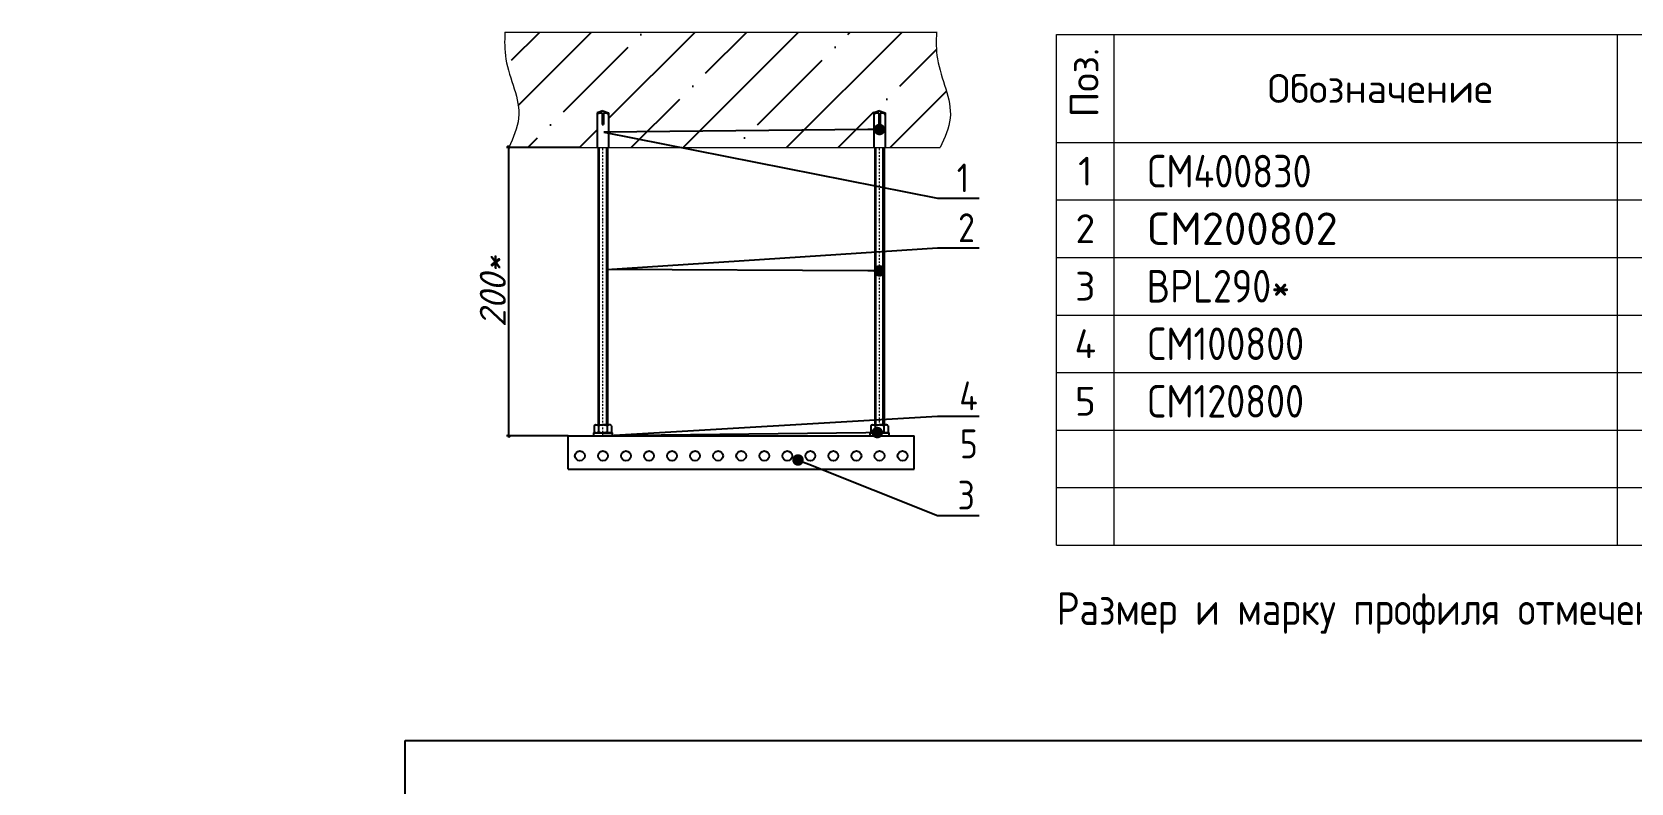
# Model space of a CAD drawing. Header units: millimetres. Extents: x -42533 to 645315, y 3457 to 82611.
# Drawn here: x 35524 to 47802, y 14571 to 20338 of the extents above; entities that cross this region are included whole.
import ezdxf
from ezdxf import colors
from ezdxf.entities.mleader import LeaderData, LeaderLine
from ezdxf.math import Vec2, Vec3

# ---------------------------------------------------------------- set-up
doc = ezdxf.new("R2010")
doc.units = ezdxf.units.MM
doc.set_wipeout_variables(frame=1)
for name, pattern in [('K5LT32777', [0]), ('K5LT32780', [0]), ('штрихпунктирная', [25.4, 12.7, -6.35, 0, -6.35])]:
    doc.linetypes.add(name, pattern=pattern)
for name, color, linetype in [('Основная', 7, 'Continuous'), ('Тонкая', 7, 'Continuous'), ('ЭОМ_Лотки рабочие', 5, 'Continuous'), ('ЭОМ_Размеры', 7, 'Continuous')]:
    doc.layers.add(name, color=color, linetype=linetype)
for name, color, linetype, lineweight in [('Ось', 140, 'штрихпунктирная', 15), ('СТЕНЫ', 7, 'Continuous', 9), ('ЭМ_кабеленесущие конструкции', 7, 'Continuous', 15), ('ЭМ_текст', 7, 'Continuous', 5)]:
    doc.layers.add(name, color=color, linetype=linetype, lineweight=lineweight)
doc.styles.add('ISOCPEUR', font='isocpeur.ttf', dxfattribs={"width": 0.85, "height": 275})
doc.styles.add('MYSTYLE', font='isocpeur.ttf', dxfattribs={"oblique": 15})
doc.styles.add('ГЕЛАЙН_АР', font='isocpeur.ttf')
doc.dimstyles.new('1', dxfattribs={"dimtxt": 35, "dimasz": 20, "dimexe": 15, "dimexo": 0.625, "dimgap": 20, "dimtad": 1, "dimdec": 0, "dimtxsty": 'MYSTYLE', "dimblk": 'OBLIQUE', "dimcen": 0, "dimdle": 15, "dimadec": 0, "dimazin": 0, "dimtfac": 1, "dimtdec": 0, "dimtmove": 0, "dimatfit": 3, "dimldrblk": 'OBLIQUE', "dimfxl": 1, "dimarcsym": 0})

# ---------------------------------------------------------------- blocks, each defined once
blk = doc.blocks.new('_Dot')
at = {"color": 0, "linetype": 'ByBlock', "lineweight": -2}
blk.add_line((-0.5, 0), (-1, 0), dxfattribs=at)
at = {"color": 0, "linetype": 'ByBlock', "const_width": 0.5}
blk.add_lwpolyline([(-0.25, 0, 1), (0.25, 0, 1)], format="xyb", close=True, dxfattribs=at)
blk = doc.blocks.new('_Oblique')
at = {"color": 0, "linetype": 'ByBlock', "lineweight": -2}
blk.add_line((-0.5, -0.5), (0.5, 0.5), dxfattribs=at)
blk = doc.blocks.new('*D761')
at = {"layer": 'Defpoints', "color": 0, "transparency": 16777216}
for p in [(39726, 19451), (39182, 17238), (39642, 17238)]:
    blk.add_point(p, dxfattribs=at)
at = {"layer": 'ЭОМ_Размеры', "color": 0, "lineweight": -2, "transparency": 16777216}
for p, q in [((39725, 19451), (39167, 19451)), ((39182, 19466), (39182, 17223)), ((39641, 17238), (39167, 17238))]:
    blk.add_line(p, q, dxfattribs=at)
at = {"layer": 'ЭОМ_Размеры', "color": 0, "lineweight": -2, "transparency": 16777216, "xscale": 20, "yscale": 20, "zscale": 20}
for p, rotation in [((39182, 19451), 90), ((39182, 17238), 270)]:
    blk.add_blockref('_Oblique', p, dxfattribs=dict(at, rotation=rotation))
at = {"layer": 'ЭОМ_Размеры', "color": 0, "transparency": 16777216, "insert": (39062, 18344), "char_height": 200, "attachment_point": 5, "rotation": 90, "style": 'MYSTYLE'}
blk.add_mtext('200*', dxfattribs=at)

msp = doc.modelspace()

# ---------------------------------------------------------------- hatches: boundary and pattern name
at = {"transparency": 33554610}
h = msp.add_hatch(dxfattribs=at)
h.set_pattern_fill('ANSI35', color=252, scale=88.491515)
h.set_pattern_definition([(45, (-1423098, -1804158.4), (-397.33824, 397.33824), []), (45, (-1422700.7, -1804158.4), (-397.33824, 397.33824), [702.4014, -140.48028, 0, -140.48028])])
edge = h.paths.add_edge_path()
edge.add_line((41987.1, 19450.7), (41987.1, 19707.1))
edge.add_line((41987.1, 19707.1), (41987.1, 19716))
edge.add_line((41987.1, 19716), (42031.3, 19733.7))
edge.add_line((42031.3, 19733.7), (42075.5, 19716))
edge.add_line((42075.5, 19716), (42075.5, 19707.1))
edge.add_line((42075.5, 19707.1), (42075.5, 19450.7))
edge.add_line((42075.5, 19450.7), (42498.1, 19450.8))
edge.add_spline(control_points=[(42498.1, 19450.8), (42532.1, 19526), (42632.4, 19747.1), (42464.6, 20043.5), (42464.9, 20268.5), (42469.1, 20337.7)], knot_values=[103.004457, 103.004457, 103.004457, 103.004457, 129.9419034, 182.3712968, 205.6713441, 205.6713441, 205.6713441, 205.6713441], degree=3, periodic=0)
edge.add_line((42469.1, 20337.7), (39155.6, 20337.7))
edge.add_spline(control_points=[(39155.6, 20337.7), (39151.4, 20268.3), (39151, 20043.2), (39318.9, 19746.6), (39218.6, 19525.5), (39184.6, 19450.5)], knot_values=[102.9533774, 102.9533774, 102.9533774, 102.9533774, 126.3045042, 178.7338977, 205.6682311, 205.6682311, 205.6682311, 205.6682311], degree=3, periodic=0)
edge.add_line((39184.6, 19450.5), (39863.3, 19450.6))
edge.add_line((39863.3, 19450.6), (39863.3, 19707.1))
edge.add_line((39863.3, 19707.1), (39863.3, 19716))
edge.add_line((39863.3, 19716), (39907.5, 19733.7))
edge.add_line((39907.5, 19733.7), (39951.7, 19716))
edge.add_line((39951.7, 19716), (39951.7, 19707.1))
edge.add_line((39951.7, 19707.1), (39951.7, 19450.6))
edge.add_line((39951.7, 19450.6), (41987.1, 19450.7))

# ---------------------------------------------------------------- linework, layer by layer
at = {"color": 0, "linetype": 'K5LT32780', "lineweight": 15}
for p, q in [((43390.8, 20318.4), (53217.5, 20318.4)), ((43390.8, 16397.9), (43390.8, 20318.4)), ((43832.5, 19490.1), (43832.5, 20318.4)), ((47697.8, 19490.1), (47697.8, 20318.4)), ((43390.8, 19490.1), (53217.5, 19490.1)), ((43832.5, 16397.9), (43832.5, 19490.1)), ((47697.8, 16397.9), (47697.8, 19490.1))]:
    msp.add_line(p, q, dxfattribs=at)
at = {"color": 0, "linetype": 'K5LT32777', "lineweight": 15}
for p, q in [((43832.5, 19490.1), (47697.8, 19490.1)), ((43390.8, 19048.4), (43832.5, 19048.4)), ((43758.8, 19048.4), (47697.8, 19048.4)), ((43832.5, 19048.4), (47697.8, 19048.4)), ((47697.8, 19048.4), (53217.5, 19048.4)), ((43390.8, 18606.6), (43832.5, 18606.6)), ((43832.5, 18606.6), (47697.8, 18606.6)), ((47697.8, 18606.6), (53217.5, 18606.6)), ((43390.8, 18164.9), (43832.5, 18164.9)), ((43832.5, 18164.9), (47697.8, 18164.9)), ((47697.8, 18164.9), (53217.5, 18164.9)), ((43390.8, 17723.1), (43832.5, 17723.1)), ((43832.5, 17723.1), (47697.8, 17723.1)), ((47624.1, 17723.1), (53217.5, 17723.1)), ((43390.8, 17281.4), (43832.5, 17281.4)), ((43832.5, 17281.4), (47697.8, 17281.4)), ((47697.8, 17281.4), (53217.5, 17281.4)), ((43390.8, 16839.6), (43832.5, 16839.6)), ((43832.5, 16839.6), (47697.8, 16839.6)), ((47697.8, 16839.6), (53217.5, 16839.6)), ((43390.8, 16397.9), (43832.5, 16397.9)), ((43832.5, 16397.9), (47697.8, 16397.9)), ((47697.8, 16397.9), (53217.5, 16397.9))]:
    msp.add_line(p, q, dxfattribs=at)
for p, q in [((39642, 16981.6), (39642, 17238.2)), ((42296.8, 16981.6), (42296.8, 17238.2)), ((39642, 16981.6), (42296.8, 16981.6))]:
    msp.add_line(p, q)
for centre in [(39730.5, 17083.3), (39907.5, 17083.3), (40084.5, 17083.3), (40261.5, 17083.3), (40438.5, 17083.3), (40615.4, 17083.3), (40792.4, 17083.3), (40969.4, 17083.3), (41146.4, 17083.3), (41323.4, 17083.3), (41500.3, 17083.3), (41677.3, 17083.3), (41854.3, 17083.3), (42031.3, 17083.3), (42208.3, 17083.3)]:
    msp.add_circle(centre, 37.6)
at = {"layer": 'Основная'}
for p, q in [((39863.3, 19716), (39863.3, 19707.1)), ((39863.3, 19707.1), (39863.3, 19450.5)), ((39863.3, 19707.1), (39872.1, 19707.1)), ((39872.1, 19716), (39903.1, 19716)), ((39872.1, 19716), (39872.1, 19707.1)), ((39903.1, 19716), (39903.1, 19627.5)), ((39911.9, 19716), (39942.9, 19716)), ((39911.9, 19716), (39911.9, 19627.5)), ((39942.9, 19716), (39942.9, 19707.1)), ((39942.9, 19707.1), (39951.7, 19707.1)), ((39951.7, 19716), (39951.7, 19707.1)), ((39951.7, 19707.1), (39951.7, 19450.5)), ((41987.1, 19716), (41987.1, 19707.1)), ((41987.1, 19707.1), (41987.1, 19450.5)), ((41987.1, 19707.1), (41995.9, 19707.1)), ((41995.9, 19716), (42026.9, 19716)), ((41995.9, 19716), (41995.9, 19707.1)), ((42026.9, 19716), (42026.9, 19627.5)), ((42035.7, 19716), (42066.7, 19716)), ((42035.7, 19716), (42035.7, 19627.5)), ((42066.7, 19716), (42066.7, 19707.1)), ((42066.7, 19707.1), (42075.5, 19707.1)), ((42075.5, 19716), (42075.5, 19707.1)), ((42075.5, 19707.1), (42075.5, 19450.5)), ((39903.1, 19627.5), (39911.9, 19627.5)), ((41995.9, 19450.9), (41995.9, 17320.5)), ((42066.7, 19450.9), (42066.7, 17320.5))]:
    msp.add_line(p, q, dxfattribs=at)
at = {"layer": 'Основная', "color": 6}
msp.add_line((42026.9, 19627.5), (42035.7, 19627.5), dxfattribs=at)
at = {"layer": 'Основная'}
msp.add_lwpolyline([(41960.5, 17238.2), (41960.5, 17260.3), (42102.1, 17260.3), (42102.1, 17238.2)], dxfattribs=at)
at = {"layer": 'Ось'}
msp.add_line((42031.3, 17238.2), (42031.3, 19450.9), dxfattribs=at)
at = {"layer": 'СТЕНЫ'}
for p, q in [((39155.6, 20337.7), (42469.1, 20337.7)), ((39184.6, 19450.5), (42498.1, 19450.8))]:
    msp.add_line(p, q, dxfattribs=at)
for points in [[(39155.6, 20337.7), (39151.4, 20268.3), (39151, 20043.2), (39318.9, 19746.6), (39218.6, 19525.5), (39184.6, 19450.5)], [(42469.1, 20338.1), (42464.9, 20268.8), (42464.5, 20043.7), (42632.4, 19747.1), (42532.1, 19526), (42498.1, 19450.8)]]:
    msp.add_open_spline(points, degree=3, knots=[102.9533774, 102.9533774, 102.9533774, 102.9533774, 126.3045042, 178.7338977, 205.6713441, 205.6713441, 205.6713441, 205.6713441], dxfattribs=at)
at = {"layer": 'Тонкая'}
for p, q in [((39907.5, 19733.7), (39863.3, 19716)), ((39907.5, 19733.7), (39951.7, 19716)), ((42031.3, 19733.7), (41987.1, 19716)), ((42031.3, 19733.7), (42075.5, 19716)), ((39878.1, 17320.5), (39878.1, 19450.6)), ((39936.9, 17320.5), (39936.9, 19450.6)), ((42001.9, 17320.5), (42001.9, 19450.9)), ((42060.7, 17320.5), (42060.7, 19450.9))]:
    msp.add_line(p, q, dxfattribs=at)
at = {"layer": 'ЭОМ_Лотки рабочие', "color": 7}
msp.add_lwpolyline([(38388.1, 14898.4), (58609.8, 14898.4), (58609.8, 8716.2), (38388.1, 8716.2)], close=True, dxfattribs=at)

# ---------------------------------------------------------------- texts
at = {"color": 0, "lineweight": 15, "style": 'ГЕЛАЙН_АР'}
msp.add_text('Поз.', height=221.23, rotation=90, dxfattribs=at).set_placement((43713.5, 19683.4))
at = {"transparency": 33554687, "char_height": 250, "attachment_point": 5, "style": 'ISOCPEUR'}
for s, insert, width in [('\\pxi1,ql;CM400830', (45765.2, 19269.3), 3865.309), ('\\pxi1,ql;{\\W1;CM200802}', (45765.2, 18827.5), 3865.309), ('\\pxi1,ql;BPL290*', (45765.2, 18385.8), 3865.309), ('\\pxi1,ql;CM100800', (45765.2, 17944), 3865.309), ('\\pxi1,ql;CM120800', (45765.2, 17502.3), 3865.309), ('\\pxi1,ql;Размер и марку профиля отмеченные знаком "*" уточнить при монтаже', (48475.7, 15876), 10667.223)]:
    msp.add_mtext(s, dxfattribs=dict(at, insert=insert, width=width))
at = {"layer": 'ЭМ_текст', "lineweight": 15, "attachment_point": 5, "style": 'ISOCPEUR'}
for s, insert, char_height, width in [('\\pxi1,qc;{\\W1;Обозначение}', (45765.2, 19904.3), 221.229, 3865.309), ('{\\W1;1}', (43611.7, 19269.3), 221.23, 441.75), ('{\\W1;2}', (43611.7, 18827.5), 221.23, 441.75), ('{\\W1;3}', (43611.7, 18385.8), 221.23, 441.75), ('{\\W1;4}', (43611.7, 17944), 221.23, 441.75), ('{\\W1;5}', (43611.7, 17502.3), 221.23, 441.75)]:
    msp.add_mtext(s, dxfattribs=dict(at, insert=insert, char_height=char_height, width=width))

# ---------------------------------------------------------------- dimensions: what is measured, and where the dimension line sits
at = {"layer": 'ЭОМ_Размеры'}
dim = msp.add_linear_dim(base=(39182.1, 17238.2), p1=(39726, 19450.5), p2=(39642, 17238.2), angle=90, text='200*', dimstyle='1', override={"dimtxt": 200}, dxfattribs=at)
dim.commit()
dim.dimension.update_dxf_attribs({"geometry": '*D761', "text_midpoint": (39062.1, 18344.4)})

# ---------------------------------------------------------------- leaders
at = {"layer": 'ЭМ_кабеленесущие конструкции', "lineweight": 5}
ml = msp.add_multileader_mtext('Standard', dxfattribs=at)
ml.set_content('1', color=256, style='ISOCPEUR')
ml.set_leader_properties()
ml.set_arrow_properties(name='DOT')
ml.build(insert=Vec2(0, 0))
ml.multileader.update_dxf_attribs({"text_left_attachment_type": 6, "text_right_attachment_type": 6, "dogleg_length": 0.00122, "arrow_head_size": 88.5, "scale": 10})
ctx = ml.context
ctx.base_point, ctx.scale, ctx.char_height, ctx.arrow_head_size, ctx.landing_gap_size, ctx.plane_origin = Vec3(42476, 19062.7), 10, 221.2, 88.5, 177, Vec3(41956.1, 18660.8)
ctx.left_attachment, ctx.right_attachment, ctx.text_align_type = 6, 6, 2
notes = []
notes.append((ctx, [(0, (1, 1, 0), (42475.9, 19062.7), (1, 0), 0.108, [(0, [(42031.3, 19589), (39914.5, 19568.7)], 0, [])])]))
ctx.mtext.insert, ctx.mtext.width, ctx.mtext.defined_height, ctx.mtext.alignment, ctx.mtext.flow_direction = Vec3(42719.4, 19328.1), 119.899, 363.8, 3, 5
ml = msp.add_multileader_mtext('Standard', dxfattribs=at)
ml.set_content('2', color=256, style='ISOCPEUR')
ml.set_leader_properties()
ml.set_arrow_properties(name='DOT')
ml.build(insert=Vec2(0, 0))
ml.multileader.update_dxf_attribs({"text_left_attachment_type": 6, "text_right_attachment_type": 6, "dogleg_length": 0.00122, "arrow_head_size": 88.5, "scale": 10})
ctx = ml.context
ctx.base_point, ctx.scale, ctx.char_height, ctx.arrow_head_size, ctx.landing_gap_size, ctx.plane_origin = Vec3(42476, 18680.2), 10, 221.2, 88.5, 177, Vec3(41956.1, 18278.3)
ctx.left_attachment, ctx.right_attachment, ctx.text_align_type = 6, 6, 2
notes.append((ctx, [(0, (1, 1, 0), (42475.9, 18680.2), (1, 0), 0.108, [(0, [(42031.3, 18503.9), (39936.9, 18513.4)], 0, [])])]))
ctx.mtext.insert, ctx.mtext.width, ctx.mtext.defined_height, ctx.mtext.alignment, ctx.mtext.flow_direction = Vec3(42763.6, 18945.6), 119.899, 363.8, 3, 5
ml = msp.add_multileader_mtext('Standard', dxfattribs=at)
ml.set_content('Мастика огнеупорная\\Pдля заделки щелей между стеной и трубой ВГП', color=256, style='ISOCPEUR')
ml.set_leader_properties()
ml.set_arrow_properties(name='DOT')
ml.build(insert=Vec2(0, 0))
ml.multileader.update_dxf_attribs({"text_left_attachment_type": 6, "text_right_attachment_type": 6, "dogleg_length": 0.00122, "arrow_head_size": 59.6, "scale": 10})
ctx = ml.context
ctx.base_point, ctx.scale, ctx.char_height, ctx.arrow_head_size, ctx.landing_gap_size, ctx.plane_origin = Vec3(19191.2, 16139.8), 10, 238.481, 59.6, 119.2, Vec3(29286.4, 18572.5)
ctx.left_attachment, ctx.right_attachment = 6, 6
notes.append((ctx, [(1, (1, 1, 0), (23980.6, 16139.8), (-1, 0), 0.0727, [(2, [(23436, 17513.7)], 0, [])])]))
ctx.mtext.insert, ctx.mtext.width, ctx.mtext.defined_height, ctx.mtext.flow_direction = Vec3(19986, 16449.8), 4895.418, 235.2, 5
ml = msp.add_multileader_mtext('Standard', dxfattribs=at)
ml.set_content('Огнестойкий герметик DS1201, DS1202\\Pдля заделки  пространства между трубой и кабелем', color=256, style='ISOCPEUR')
ml.set_leader_properties()
ml.set_arrow_properties(name='DOT')
ml.build(insert=Vec2(0, 0))
ml.multileader.update_dxf_attribs({"text_left_attachment_type": 6, "text_right_attachment_type": 6, "dogleg_length": 0.00122, "arrow_head_size": 48.9, "scale": 10})
ctx = ml.context
ctx.base_point, ctx.scale, ctx.char_height, ctx.arrow_head_size, ctx.landing_gap_size, ctx.plane_origin = Vec3(62574.3, 16897.4), 10, 195.708, 48.9, 97.9, Vec3(66630.1, 17867.5)
ctx.left_attachment, ctx.right_attachment, ctx.text_align_type = 6, 6, 2
notes.append((ctx, [(1, (1, 1, 0), (67452.8, 16897.4), (-1, 0), 0.0597, [(2, [(68401.4, 15928.9)], 0, [])])]))
ctx.mtext.insert, ctx.mtext.width, ctx.mtext.defined_height, ctx.mtext.alignment, ctx.mtext.flow_direction = Vec3(67354.9, 17151.8), 5079.725, 525.7, 3, 5
ml = msp.add_multileader_mtext('Standard', dxfattribs=at)
ml.set_content('3', color=256, style='ISOCPEUR')
ml.set_leader_properties()
ml.set_arrow_properties(name='DOT')
ml.build(insert=Vec2(0, 0))
ml.multileader.update_dxf_attribs({"text_left_attachment_type": 6, "text_right_attachment_type": 6, "dogleg_length": 0.00122, "arrow_head_size": 88.5, "scale": 10})
ctx = ml.context
ctx.base_point, ctx.scale, ctx.char_height, ctx.arrow_head_size, ctx.landing_gap_size, ctx.plane_origin = Vec3(42476, 16626.5), 10, 221.2, 88.5, 177, Vec3(41956.1, 16224.6)
ctx.left_attachment, ctx.right_attachment, ctx.text_align_type = 6, 6, 2
notes.append((ctx, [(0, (1, 1, 0), (42475.9, 16626.5), (1, 0), 0.108, [(1, [(41405.7, 17051.6)], 0, [])])]))
ctx.mtext.insert, ctx.mtext.width, ctx.mtext.defined_height, ctx.mtext.alignment, ctx.mtext.flow_direction = Vec3(42763.6, 16892), 119.899, 363.8, 3, 5
ml = msp.add_multileader_mtext('Standard', dxfattribs=at)
ml.set_content('Обрамление трубного блока из уголка 25х25х4 ГОСТ 8509-93', color=256, style='ISOCPEUR')
ml.set_leader_properties()
ml.set_arrow_properties(name='DOT')
ml.build(insert=Vec2(0, 0))
ml.multileader.update_dxf_attribs({"text_left_attachment_type": 6, "text_right_attachment_type": 6, "dogleg_length": 0.00122, "arrow_head_size": 48.9, "scale": 10})
ctx = ml.context
ctx.base_point, ctx.scale, ctx.char_height, ctx.arrow_head_size, ctx.landing_gap_size, ctx.plane_origin = Vec3(63988.3, 14685.8), 10, 195.708, 48.9, 97.9, Vec3(66459.7, 16357.8)
ctx.left_attachment, ctx.right_attachment, ctx.text_align_type = 6, 6, 2
notes.append((ctx, [(1, (1, 1, 0), (67550.7, 14685.8), (-1, 0), 97.9, [(0, [(68295, 15703.9)], 0, [])])]))
ctx.mtext.insert, ctx.mtext.width, ctx.mtext.defined_height, ctx.mtext.alignment, ctx.mtext.flow_direction = Vec3(67354.9, 14940.2), 4050.206, 525.7, 3, 5
for ctx, leaders in notes:
    for number, flags, end, landing, length, lines in leaders:
        leader = LeaderData()
        leader.index, (leader.has_last_leader_line, leader.has_dogleg_vector, leader.attachment_direction) = number, flags
        leader.last_leader_point, leader.dogleg_vector, leader.dogleg_length = Vec3(end), Vec3(landing), length
        for number, points, colour, breaks in lines:
            line = LeaderLine()
            line.index, line.vertices, line.color, line.breaks = number, Vec3.list(points), colors.encode_raw_color(colour), breaks
            leader.lines.append(line)
        ctx.leaders.append(leader)

# ---------------------------------------------------------------- next in the draw order: wipeouts: each hides what was drawn before it
msp.add_wipeout([(39974, 17267.4), (39965, 17260.3), (39850, 17260.3), (39841, 17267.4), (39841, 17313.4), (39850, 17320.5), (39965, 17320.5), (39974, 17313.4)]).dxf.layer = 'Основная'

# ---------------------------------------------------------------- next in the draw order: linework, layer by layer
msp.add_line((39642, 17238.2), (42296.8, 17238.2))
at = {"layer": 'Основная'}
for p, q in [((39872.1, 19450.6), (39872.1, 17320.5)), ((39942.9, 19450.6), (39942.9, 17320.5)), ((39841, 17313.4), (39850, 17320.5)), ((39841, 17313.4), (39841, 17267.4)), ((39850, 17320.5), (39853.3, 17320.5)), ((39853.3, 17320.5), (39907.5, 17320.5)), ((39874.3, 17313.4), (39874.3, 17267.4)), ((39961.7, 17320.5), (39907.5, 17320.5)), ((39940.7, 17313.4), (39940.7, 17267.4)), ((39965, 17320.5), (39961.7, 17320.5)), ((39974, 17313.4), (39965, 17320.5)), ((39974, 17313.4), (39974, 17267.4)), ((39841, 17267.4), (39850, 17260.3)), ((39850, 17260.3), (39853.3, 17260.3)), ((39853.3, 17260.3), (39907.5, 17260.3)), ((39961.7, 17260.3), (39907.5, 17260.3)), ((39965, 17260.3), (39961.7, 17260.3)), ((39974, 17267.4), (39965, 17260.3))]:
    msp.add_line(p, q, dxfattribs=at)
msp.add_lwpolyline([(39836.7, 17238.2), (39836.7, 17260.3), (39978.3, 17260.3), (39978.3, 17238.2)], dxfattribs=at)
for centre, radius, start, end in [((39854.7, 17303.7), 16.8, 94.94994, 144.8587), ((39851, 17279.1), 41.4, 55.85327, 86.92994), ((39909, 17232.2), 88.3, 90.95135, 113.11511), ((39906, 17232.2), 88.3, 66.88489, 89.04865), ((39964, 17279.1), 41.4, 93.07006, 124.14673), ((39960.3, 17303.7), 16.8, 35.1413, 85.05006), ((39854.7, 17277.1), 16.8, 215.1413, 265.05006), ((39851, 17301.7), 41.4, 273.07006, 304.14673), ((39909, 17348.6), 88.3, 246.88489, 269.04865), ((39906, 17348.6), 88.3, 270.95135, 293.11511), ((39964, 17301.7), 41.4, 235.85327, 266.92994), ((39960.3, 17277.1), 16.8, 274.94994, 324.8587)]:
    msp.add_arc(centre, radius, start, end, dxfattribs=at)
at = {"layer": 'Ось'}
msp.add_line((39907.5, 17238.2), (39907.5, 19450.6), dxfattribs=at)

# ---------------------------------------------------------------- next in the draw order: wipeouts: each hides what was drawn before it
msp.add_wipeout([(42097.8, 17267.4), (42088.8, 17260.3), (41973.8, 17260.3), (41964.8, 17267.4), (41964.8, 17313.4), (41973.8, 17320.5), (42088.8, 17320.5), (42097.8, 17313.4)]).dxf.layer = 'Основная'

# ---------------------------------------------------------------- next in the draw order: linework, layer by layer
at = {"layer": 'Основная'}
for p, q in [((41964.8, 17313.4), (41973.8, 17320.5)), ((41964.8, 17313.4), (41964.8, 17267.4)), ((41973.8, 17320.5), (41977.1, 17320.5)), ((41977.1, 17320.5), (42031.3, 17320.5)), ((41998.1, 17313.4), (41998.1, 17267.4)), ((42085.5, 17320.5), (42031.3, 17320.5)), ((42064.5, 17313.4), (42064.5, 17267.4)), ((42088.8, 17320.5), (42085.5, 17320.5)), ((42097.8, 17313.4), (42088.8, 17320.5)), ((42097.8, 17313.4), (42097.8, 17267.4)), ((41964.8, 17267.4), (41973.8, 17260.3)), ((41973.8, 17260.3), (41977.1, 17260.3)), ((41977.1, 17260.3), (42031.3, 17260.3)), ((42085.5, 17260.3), (42031.3, 17260.3)), ((42088.8, 17260.3), (42085.5, 17260.3)), ((42097.8, 17267.4), (42088.8, 17260.3))]:
    msp.add_line(p, q, dxfattribs=at)
for centre, radius, start, end in [((41978.5, 17303.7), 16.8, 94.94994, 144.8587), ((41974.8, 17279.1), 41.4, 55.85327, 86.92994), ((42032.8, 17232.2), 88.3, 90.95135, 113.11511), ((42029.8, 17232.2), 88.3, 66.88489, 89.04865), ((42087.8, 17279.1), 41.4, 93.07006, 124.14673), ((42084.1, 17303.7), 16.8, 35.1413, 85.05006), ((41978.5, 17277.1), 16.8, 215.1413, 265.05006), ((41974.8, 17301.7), 41.4, 273.07006, 304.14673), ((42032.8, 17348.6), 88.3, 246.88489, 269.04865), ((42029.8, 17348.6), 88.3, 270.95135, 293.11511), ((42087.8, 17301.7), 41.4, 235.85327, 266.92994), ((42084.1, 17277.1), 16.8, 274.94994, 324.8587)]:
    msp.add_arc(centre, radius, start, end, dxfattribs=at)

# ---------------------------------------------------------------- next in the draw order: leaders
at = {"layer": 'ЭМ_кабеленесущие конструкции', "lineweight": 5}
ml = msp.add_multileader_mtext('Standard', dxfattribs=at)
ml.set_content('Лестничный лоток LL5050HDZ', color=256, style='ISOCPEUR')
ml.set_leader_properties()
ml.set_arrow_properties(name='DOT')
ml.build(insert=Vec2(0, 0))
ml.multileader.update_dxf_attribs({"text_left_attachment_type": 6, "text_right_attachment_type": 6, "dogleg_length": 0.00122, "arrow_head_size": 48.9, "scale": 10})
ctx = ml.context
ctx.base_point, ctx.scale, ctx.char_height, ctx.arrow_head_size, ctx.landing_gap_size, ctx.plane_origin = Vec3(64162.9, 17573.6), 10, 195.708, 48.9, 97.9, Vec3(66101.2, 17351.4)
ctx.left_attachment, ctx.right_attachment, ctx.text_align_type = 6, 6, 2
notes = []
notes.append((ctx, [(1, (1, 1, 0), (67452.8, 17573.6), (-1, 0), 0.0597, [(1, [(68556.8, 17070.6)], 0, [])])]))
ctx.mtext.insert, ctx.mtext.width, ctx.mtext.defined_height, ctx.mtext.alignment, ctx.mtext.flow_direction = Vec3(67354.9, 17808.4), 3770.984, 201.2, 3, 5
ml = msp.add_multileader_mtext('Standard', dxfattribs=at)
ml.set_content('4\\P5', color=256, style='ISOCPEUR')
ml.set_leader_properties()
ml.set_arrow_properties(name='DOT')
ml.build(insert=Vec2(0, 0))
ml.multileader.update_dxf_attribs({"text_left_attachment_type": 6, "text_right_attachment_type": 6, "dogleg_length": 0.00122, "arrow_head_size": 88.5, "scale": 10})
ctx = ml.context
ctx.base_point, ctx.scale, ctx.char_height, ctx.arrow_head_size, ctx.landing_gap_size, ctx.plane_origin = Vec3(42476, 17389), 10, 221.2, 88.5, 177, Vec3(41956.1, 16987.2)
ctx.left_attachment, ctx.right_attachment, ctx.text_align_type = 6, 6, 2
notes.append((ctx, [(0, (1, 1, 0), (42475.9, 17389), (1, 0), 0.108, [(0, [(42014.3, 17262.2), (39907.5, 17238.2)], 0, [])])]))
ctx.mtext.insert, ctx.mtext.width, ctx.mtext.defined_height, ctx.mtext.alignment, ctx.mtext.flow_direction = Vec3(42785.7, 17654.5), 119.899, 363.8, 3, 5
for ctx, leaders in notes:
    for number, flags, end, landing, length, lines in leaders:
        leader = LeaderData()
        leader.index, (leader.has_last_leader_line, leader.has_dogleg_vector, leader.attachment_direction) = number, flags
        leader.last_leader_point, leader.dogleg_vector, leader.dogleg_length = Vec3(end), Vec3(landing), length
        for number, points, colour, breaks in lines:
            line = LeaderLine()
            line.index, line.vertices, line.color, line.breaks = number, Vec3.list(points), colors.encode_raw_color(colour), breaks
            leader.lines.append(line)
        ctx.leaders.append(leader)

doc.saveas('drawing.dxf')
